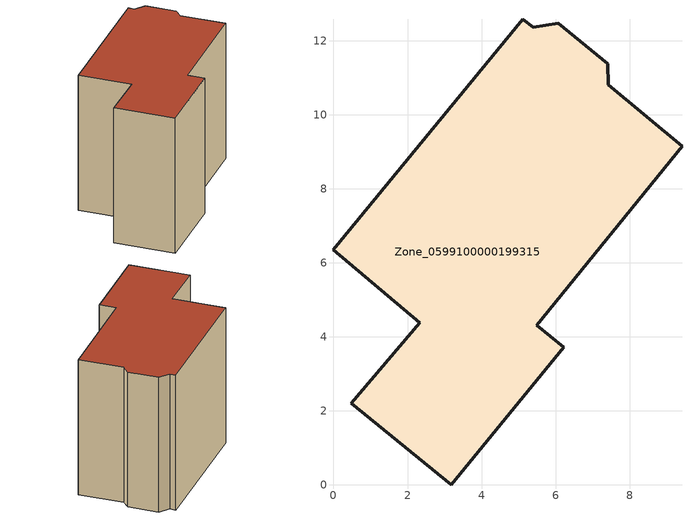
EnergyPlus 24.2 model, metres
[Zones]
Zone_0599100000199315
 floor ground (C_G): 2.33,4.38 0,6.35 5.12,12.59 5.4,12.36 6.07,12.48 7.42,11.38 7.43,10.81 9.42,9.15 5.49,4.31 6.23,3.72 3.19,0 0.48,2.21 z0
 wall outside (C_F): 7.43,10.81 7.42,11.38 6.07,12.48 5.4,12.36 5.12,12.59 0,6.35 2.33,4.38 0.48,2.21 3.19,0 6.23,3.72 5.49,4.31 9.42,9.15 7.43,10.81 z0:8.19
 roof outside (C_R): 3.19,0 6.23,3.72 5.49,4.31 9.42,9.15 7.43,10.81 7.42,11.38 6.07,12.48 5.4,12.36 5.12,12.59 0,6.35 2.33,4.38 0.48,2.21 z8.19
[BUILDING]
Pand.0599100000199315: North Axis=0; Terrain=City; Loads Convergence Tolerance Value=0.04; Temperature Convergence Tolerance Value=0.4; Solar Distribution=FullExterior; Maximum Number of Warmup Days=25; Minimum Number of Warmup Days=1
[Site:Location]
Rotterdam.The.Hague.AP_ZH_NLD Design_Conditions: Latitude=51.96; Longitude=4.45; Time Zone=1; Elevation=-4.5
[SITE:GROUNDTEMPERATURE:BUILDINGSURFACE]
18, 18, 18, 18, 18, 18, 18, 18, 18, 18, 18, 18
[MATERIAL] Thermal Absorptance=0.9; Solar Absorptance=0.7; Visible Absorptance=0.7
Name | Roughness | Thickness | Conductivity | Density | Specific Heat
G.TC.1946 | MediumSmooth | 0.15 | 1 | 540 | 1210
F.TC.1946 | Rough | 0.3 | 0.857143 | 1920 | 840
R.TC.1946 | MediumRough | 0.2 | 0.909091 | 1500 | 1000
[CONSTRUCTION]
C_G: G.TC.1946
C_F: F.TC.1946
C_R: R.TC.1946
[ZONE]
Zone_0599100000199315: Type=1; Multiplier=1; Ceiling Height=Autocalculate; Volume=Autocalculate; Floor Area=autocalculate; Part of Total Floor Area=Yes
[ZONEINFILTRATION:DESIGNFLOWRATE]
Infil_Zone_0599100000199315: Zone or ZoneList or Space or SpaceList=Zone_0599100000199315; Schedule=AlwaysOn; Design Flow Rate Calculation Method=Flow/Area; Flow Rate per Floor Area=0.003; Constant Term Coefficient=1; Temperature Term Coefficient=0; Velocity Term Coefficient=0; Velocity Squared Term Coefficient=0
[HVACTEMPLATE:ZONE:IDEALLOADSAIRSYSTEM]
Zone_0599100000199315: Maximum Heating Supply Air Temperature=50; Minimum Cooling Supply Air Temperature=13; Maximum Heating Supply Air Humidity Ratio=0.0156; Minimum Cooling Supply Air Humidity Ratio=0.0077; Heating Limit=NoLimit; Cooling Limit=NoLimit; Dehumidification Control Type=ConstantSensibleHeatRatio; Cooling Sensible Heat Ratio=0.7; Dehumidification Setpoint=60; Humidification Control Type=None; Humidification Setpoint=30; Outdoor Air Method=None; Outdoor Air Flow Rate per Person=0.00944; Outdoor Air Flow Rate per Zone Floor Area=0; Outdoor Air Flow Rate per Zone=0; Demand Controlled Ventilation Type=None; Outdoor Air Economizer Type=NoEconomizer; Heat Recovery Type=None; Sensible Heat Recovery Effectiveness=0.7; Latent Heat Recovery Effectiveness=0.65
[ZONECONTROL:THERMOSTAT]
ThermostatControl_Zone_0599100000199315: Zone or ZoneList=Zone_0599100000199315; Control Type Schedule=DualSetpointControlType; Control 1=Thermostat_Zone_0599100000199315; Temperature Difference Between Cutout And Setpoint=0
[THERMOSTATSETPOINT:DUALSETPOINT]
Thermostat_Zone_0599100000199315: Heating Setpoint Temperature Schedule=HeatingSetpoint_Zone_0599100000199315; Cooling Setpoint Temperature Schedule=CoolingSetpoint_Zone_0599100000199315
[SCHEDULE:COMPACT]
HeatingSetpoint_Zone_0599100000199315: Through: 12/31, For: AllDays, Until: 24:00, 21
CoolingSetpoint_Zone_0599100000199315: Through: 12/31, For: AllDays, Until: 24:00, 24
DualSetpointControlType: Through: 12/31, For: AllDays, Until: 24:00, 4
AlwaysOn: Through: 12/31, For: AllDays, Until: 24:00, 1
